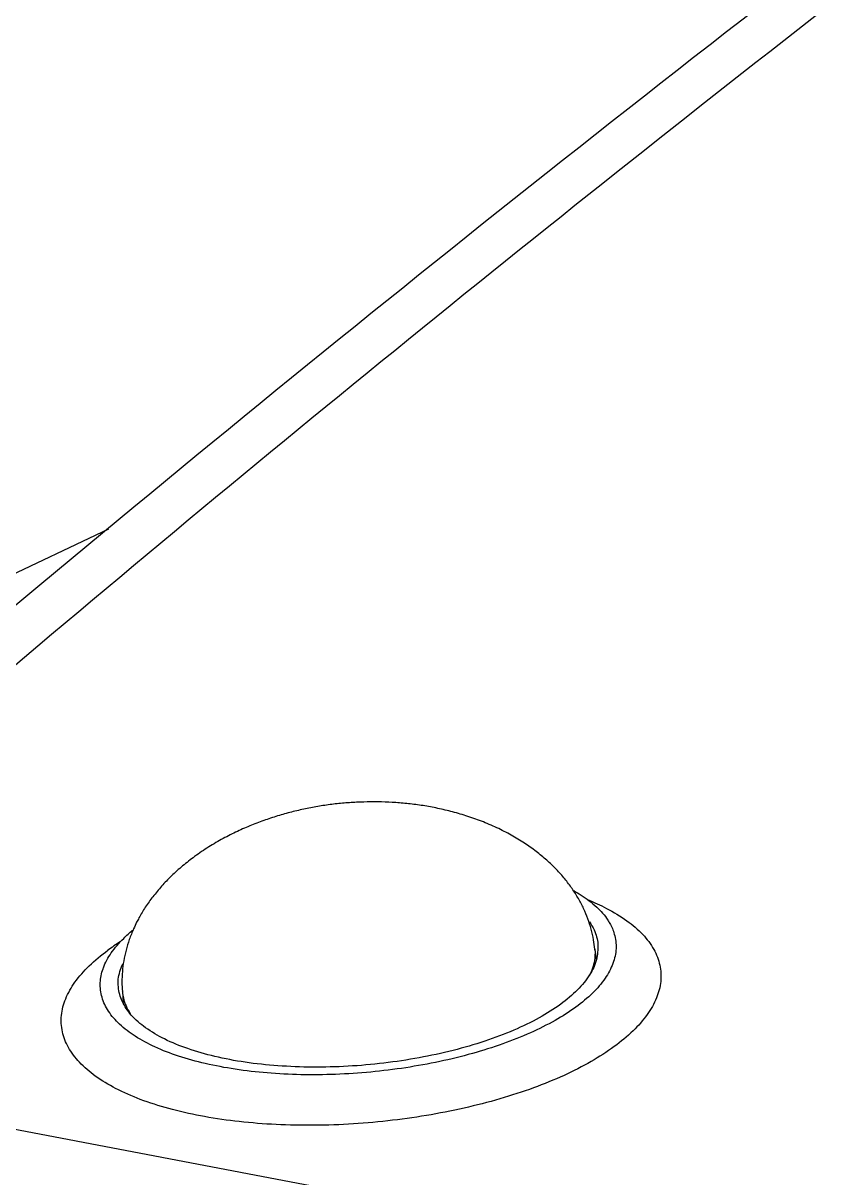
# Model space of a CAD drawing. Header units: millimetres. Extents: x -2947 to 97, y -3022 to 322.
# Drawn here: x -1374.53 to -1360.91, y -1995.92 to -1976.74 of the extents above; entities that cross this region are included whole.
import ezdxf

# ---------------------------------------------------------------- set-up
doc = ezdxf.new("R2010")
doc.units = ezdxf.units.MM
doc.layers.get('0').update_dxf_attribs({"linetype": 'CONTINUOUS'})

msp = doc.modelspace()

# ---------------------------------------------------------------- linework, layer by layer
at = {"color": 7}
for p, q in [((-1373.111, -1985.141), (-1378.845, -1987.866)), ((-1365.03, -1992.116), (-1365.009, -1992.304)), ((-1372.881, -1992.82), (-1372.868, -1993.005)), ((-1309.366, -2007.529), (-1380.041, -1994.088))]:
    msp.add_line(p, q, dxfattribs=at)
for centre, radius, start, end in [((-1370.861, -1995.236), 3.837, 122.4131, 126.0733), ((-1367.007, -1992.306), 1.986, 5.1259, 5.4985), ((-1370.902, -1992.656), 1.986, 184.7528, 185.1254)]:
    msp.add_arc(centre, radius, start, end, dxfattribs=at)
for points, start_tangent, end_tangent in [([(-1317.111, -1945.924), (-1335.118, -1957.605), (-1351.087, -1968.855), (-1366.051, -1980.321), (-1380.559, -1992.495)], (-0.848939, -0.528491), (-0.750341, -0.661051)), ([(-1378.465, -1989.632), (-1374.252, -1986.068), (-1365.839, -1979.232), (-1357.063, -1972.461), (-1347.931, -1965.758), (-1338.448, -1959.127), (-1328.619, -1952.572), (-1318.452, -1946.097)], (0.758958, 0.651139), (0.848939, 0.528491)), ([(-1365.03, -1992.116), (-1365.051, -1991.959), (-1365.09, -1991.785), (-1365.145, -1991.613), (-1365.216, -1991.443), (-1365.303, -1991.276), (-1365.407, -1991.111), (-1365.529, -1990.95), (-1365.668, -1990.793), (-1365.827, -1990.641), (-1366.005, -1990.494), (-1366.201, -1990.356), (-1366.418, -1990.224), (-1366.658, -1990.101), (-1366.914, -1989.992), (-1367.171, -1989.901), (-1367.424, -1989.829), (-1367.671, -1989.772), (-1367.915, -1989.729), (-1368.156, -1989.699), (-1368.395, -1989.679), (-1368.633, -1989.671), (-1368.87, -1989.673), (-1369.107, -1989.684), (-1369.342, -1989.706), (-1369.576, -1989.738), (-1369.809, -1989.78), (-1370.041, -1989.833), (-1370.272, -1989.896), (-1370.503, -1989.971), (-1370.735, -1990.058), (-1370.969, -1990.161), (-1371.206, -1990.28), (-1371.445, -1990.42), (-1371.68, -1990.579)], (-0.095819, 0.995399), (-0.807751, -0.589524)), ([(-1371.68, -1990.579), (-1371.88, -1990.735), (-1372.065, -1990.901), (-1372.229, -1991.072), (-1372.373, -1991.245), (-1372.499, -1991.421), (-1372.605, -1991.599), (-1372.643, -1991.671)], (-0.807749, -0.589527), (-0.452321, -0.891855)), ([(-1365.379, -1991.145), (-1365.258, -1991.218), (-1364.999, -1991.417), (-1364.814, -1991.634), (-1364.781, -1991.688)], (0.872366, -0.488854), (0.490066, -0.871685)), ([(-1365.152, -1991.294), (-1364.835, -1991.439), (-1364.496, -1991.646), (-1364.233, -1991.874), (-1364.05, -1992.121), (-1363.95, -1992.382), (-1363.935, -1992.652), (-1364.005, -1992.927), (-1364.159, -1993.202), (-1364.394, -1993.473), (-1364.707, -1993.734)], (0.926983, -0.375102), (-0.807753, -0.589522)), ([(-1373.066, -1992.18), (-1372.859, -1991.937), (-1372.711, -1991.803)], (0.565998, 0.824407), (0.771246, 0.636538)), ([(-1372.643, -1991.671), (-1372.694, -1991.777), (-1372.765, -1991.956), (-1372.82, -1992.134), (-1372.858, -1992.312), (-1372.881, -1992.489), (-1372.888, -1992.665), (-1372.881, -1992.82)], (-0.452321, -0.891855), (0.082857, -0.996561)), ([(-1364.781, -1991.688), (-1364.706, -1991.866), (-1364.677, -1992.107), (-1364.729, -1992.353), (-1364.859, -1992.6), (-1365.065, -1992.843), (-1365.345, -1993.078)], (0.490066, -0.871685), (-0.807753, -0.589522)), ([(-1365.119, -1991.664), (-1365.042, -1991.798), (-1364.978, -1992.033)], (0.571742, -0.820434), (0.089809, -0.995959)), ([(-1364.978, -1992.033), (-1364.978, -1992.04), (-1365.003, -1992.29), (-1365.116, -1992.542), (-1365.316, -1992.791), (-1365.597, -1993.03)], (0.089809, -0.995959), (-0.807753, -0.589522)), ([(-1364.707, -1993.734), (-1365.092, -1993.982), (-1365.542, -1994.212), (-1366.049, -1994.42), (-1366.606, -1994.602), (-1367.203, -1994.756), (-1367.828, -1994.879), (-1368.472, -1994.968), (-1369.124, -1995.023), (-1369.772, -1995.042), (-1370.405, -1995.025), (-1371.013, -1994.972), (-1371.585, -1994.884), (-1372.111, -1994.763), (-1372.583, -1994.611), (-1372.992, -1994.43), (-1373.331, -1994.223), (-1373.594, -1993.994), (-1373.777, -1993.747), (-1373.877, -1993.487), (-1373.893, -1993.216), (-1373.822, -1992.941), (-1373.668, -1992.666), (-1373.433, -1992.396), (-1373.12, -1992.134)], (-0.807753, -0.589522), (0.807753, 0.589522)), ([(-1373.202, -1992.444), (-1373.196, -1992.427), (-1373.066, -1992.18)], (0.326648, 0.945146), (0.565998, 0.824407)), ([(-1365.029, -1992.129), (-1365.036, -1992.304), (-1365.121, -1992.554)], (0.087294, -0.996183), (-0.459474, -0.888191)), ([(-1372.946, -1992.747), (-1372.947, -1992.74), (-1372.922, -1992.49), (-1372.874, -1992.36)], (-0.089809, 0.995959), (0.415586, 0.909554)), ([(-1365.345, -1993.078), (-1365.691, -1993.3), (-1366.099, -1993.505), (-1366.559, -1993.689), (-1367.065, -1993.849), (-1367.606, -1993.982), (-1368.172, -1994.085), (-1368.753, -1994.157), (-1369.338, -1994.196), (-1369.916, -1994.201), (-1370.476, -1994.172), (-1371.008, -1994.11), (-1371.502, -1994.016), (-1371.948, -1993.892), (-1372.339, -1993.74), (-1372.667, -1993.562), (-1372.926, -1993.363), (-1373.111, -1993.146), (-1373.219, -1992.915), (-1373.247, -1992.674), (-1373.202, -1992.444)], (-0.807753, -0.589522), (0.326648, 0.945146)), ([(-1365.597, -1993.03), (-1365.953, -1993.256), (-1366.376, -1993.462), (-1366.858, -1993.644), (-1367.386, -1993.798), (-1367.949, -1993.92), (-1368.535, -1994.009), (-1369.131, -1994.061), (-1369.722, -1994.076), (-1370.297, -1994.053), (-1370.842, -1993.994), (-1371.345, -1993.898), (-1371.795, -1993.769), (-1372.181, -1993.608), (-1372.496, -1993.421), (-1372.732, -1993.211), (-1372.883, -1992.982), (-1372.946, -1992.747)], (-0.807753, -0.589522), (-0.089809, 0.995959)), ([(-1372.879, -1992.833), (-1372.864, -1992.927), (-1372.751, -1993.183)], (0.087306, -0.996182), (0.555127, -0.831766))]:
    msp.add_spline(points, degree=3, dxfattribs=dict(at, start_tangent=start_tangent, end_tangent=end_tangent))

doc.saveas('drawing.dxf')
